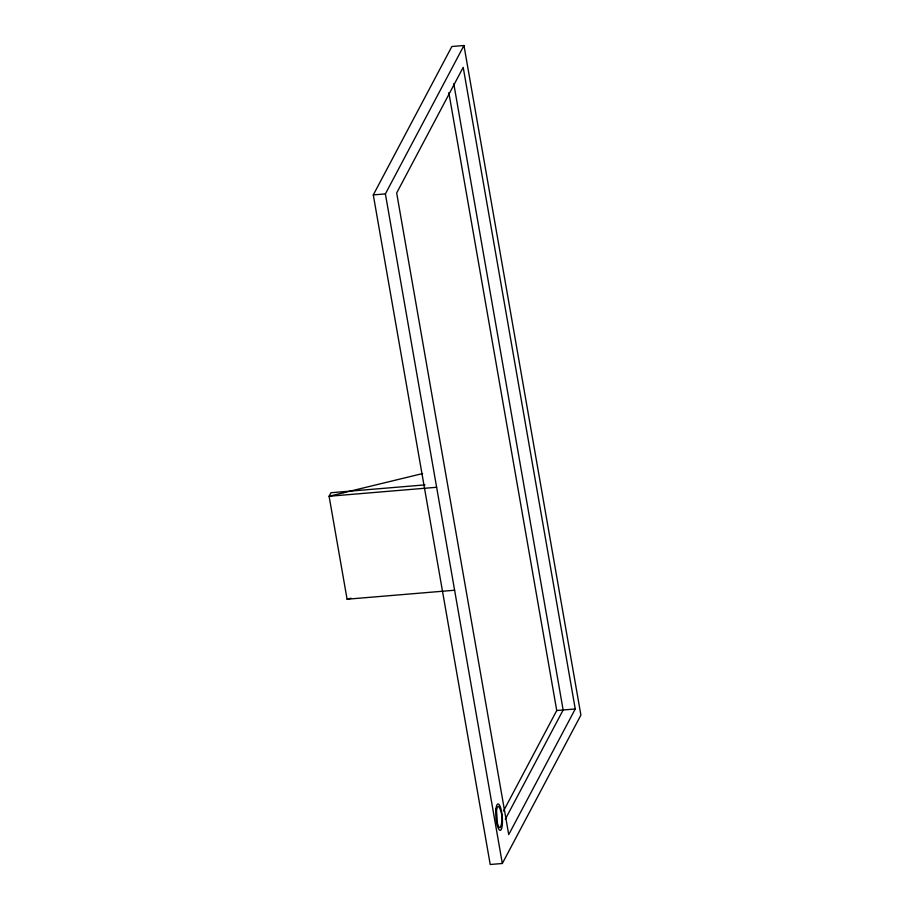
<?xml version="1.0" encoding="UTF-8"?>
<svg xmlns="http://www.w3.org/2000/svg" width="910" height="910" viewBox="0 0 910 910"><rect width="100%" height="100%" fill="white"/><g stroke="black" fill="none" stroke-linecap="round" stroke-linejoin="round"><path stroke-width="1.36" d="M373.293 194.911L451.861 46.512L463.963 45.5L580.899 715.089L502.331 863.488L490.217 864.5L373.293 194.911L385.396 193.898L463.963 45.5M343.741 492.697L344.321 491.616M503.514 811.038L556.738 710.517L448.835 92.638M505.266 819.296L563.142 709.982L453.783 83.72M575.256 708.97L508.724 834.618L396.669 192.977L463.201 67.329L575.256 708.97L556.738 710.517M422.615 473.564L329.101 496.257L347.085 599.212L454.602 590.237M347.085 599.212L351.078 598.245M424.97 484.882L330.967 492.731L329.101 496.257L436.629 487.271M385.396 193.898L502.331 863.488M496.507 810.435L497.451 823.561L498.794 826.962L500.216 827.69C503.207 821.298 502.388 812.289 498.691 806.317L497.372 807.045L496.507 810.435M495.961 808.956A13.252 3.174 85.2 0 0 499.67 830.216A13.252 3.174 85.2 0 0 501.683 812.266A13.252 3.174 85.2 0 0 495.961 808.956"/></g></svg>
